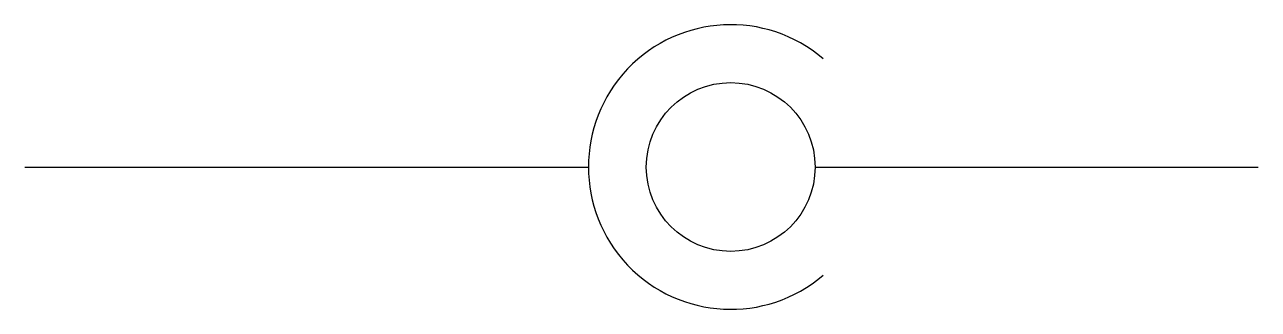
# Model space of a CAD drawing. Header units: metres. Extents: x -20341.5 to -20281.4, y -11694.2 to -11680.4.
import ezdxf

# ---------------------------------------------------------------- set-up
doc = ezdxf.new("R2010")
doc.units = ezdxf.units.M
doc.layers.add('1', color=7, linetype='Continuous')

msp = doc.modelspace()

# ---------------------------------------------------------------- linework, layer by layer
at = {"layer": '1'}
for p, q in [((-20341.46, -11687.31), (-20314, -11687.31)), ((-20302.96, -11687.31), (-20281.37, -11687.31))]:
    msp.add_line(p, q, dxfattribs=at)
msp.add_circle((-20307.07, -11687.31), 4.11, dxfattribs=at)
msp.add_arc((-20307.07, -11687.31), 6.93, 49.43, 310.57, dxfattribs=at)

doc.saveas('drawing.dxf')
